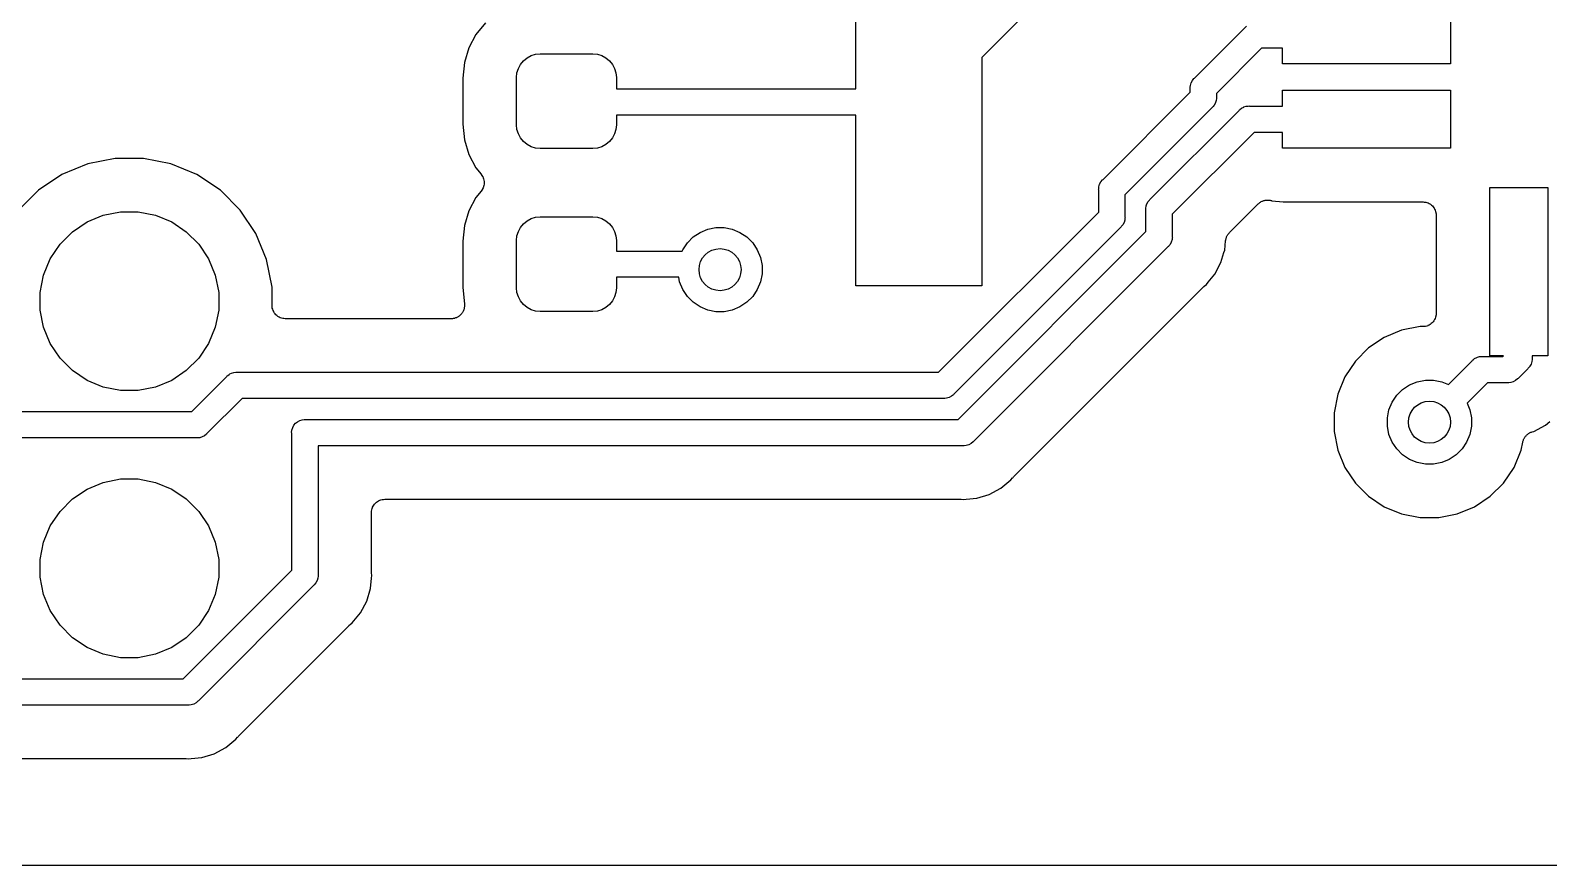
# Model space of a CAD drawing. Extents: x 83.1 to 154, y -94.5 to -68.3.
# Drawn here: x 102.94 to 117.38, y -94.47 to -86.52 of the extents above; entities that cross this region are included whole.
import ezdxf

# ---------------------------------------------------------------- set-up
doc = ezdxf.new("R2010")
doc.units = 0
doc.layers.add('BLACK', color=7, linetype='CONTINUOUS')

msp = doc.modelspace()

# ---------------------------------------------------------------- linework, layer by layer
at = {"layer": 'BLACK', "linetype": 'CONTINUOUS'}
for p, q in [((110.792, -87.08), (110.792, -85.455)), ((112.784, -85.9896), (111.992, -86.7818)), ((116.451, -86.2943), (116.451, -86.8443)), ((107.269, -86.4529), (107.177, -86.5643)), ((114.014, -86.9793), (114.508, -86.4852)), ((107.177, -86.5643), (107.109, -86.6915)), ((107.109, -86.6915), (107.068, -86.8294)), ((107.602, -86.8479), (107.63, -86.8138)), ((107.63, -86.8138), (107.664, -86.7858)), ((107.664, -86.7858), (107.703, -86.765)), ((107.703, -86.765), (107.745, -86.7522)), ((107.745, -86.7522), (107.789, -86.7479)), ((107.789, -86.7479), (108.289, -86.7479)), ((108.289, -86.7479), (108.333, -86.7522)), ((108.333, -86.7522), (108.375, -86.765)), ((108.375, -86.765), (108.414, -86.7858)), ((108.414, -86.7858), (108.448, -86.8138)), ((108.448, -86.8138), (108.476, -86.8479)), ((111.992, -86.7818), (111.992, -88.955)), ((114.652, -86.6943), (114.223, -87.1238)), ((114.851, -86.6943), (114.652, -86.6943)), ((114.851, -86.8443), (114.851, -86.6943)), ((107.068, -86.8294), (107.053, -86.9791)), ((107.564, -86.9729), (107.568, -86.929)), ((107.568, -86.929), (107.581, -86.8868)), ((107.581, -86.8868), (107.602, -86.8479)), ((108.476, -86.8479), (108.497, -86.8868)), ((108.497, -86.8868), (108.51, -86.929)), ((108.51, -86.929), (108.514, -86.9729)), ((116.451, -86.8443), (114.851, -86.8443)), ((107.053, -86.9791), (107.053, -87.4167)), ((107.564, -87.4229), (107.564, -86.9729)), ((108.514, -86.9729), (108.514, -87.08)), ((108.514, -87.08), (110.792, -87.08)), ((113.972, -87.072), (113.973, -87.0659)), ((113.973, -87.0781), (113.972, -87.072)), ((113.973, -87.0659), (113.975, -87.0475)), ((113.973, -87.0659), (113.973, -87.0659)), ((113.973, -87.1138), (113.973, -87.0781)), ((113.975, -87.0475), (113.982, -87.0239)), ((113.982, -87.0239), (113.994, -87.0022)), ((113.994, -87.0022), (114.009, -86.9832)), ((114.009, -86.9832), (114.014, -86.9793)), ((114.851, -87.2443), (114.851, -87.0943)), ((114.851, -87.0943), (116.451, -87.0943)), ((116.451, -87.0943), (116.451, -87.6443)), ((113.144, -87.9429), (113.973, -87.1138)), ((114.191, -87.2488), (114.187, -87.2544)), ((114.202, -87.2354), (114.191, -87.2488)), ((114.214, -87.2136), (114.202, -87.2354)), ((114.215, -87.2112), (114.214, -87.2136)), ((114.221, -87.1901), (114.215, -87.2112)), ((114.223, -87.1717), (114.221, -87.1901)), ((114.223, -87.1238), (114.223, -87.1595)), ((114.223, -87.1595), (114.224, -87.1656)), ((114.224, -87.1656), (114.223, -87.1717)), ((114.223, -87.1717), (114.223, -87.1717)), ((114.461, -87.2649), (114.483, -87.2533)), ((114.483, -87.2531), (114.506, -87.2461)), ((114.483, -87.2533), (114.483, -87.2531)), ((114.506, -87.2461), (114.525, -87.2443)), ((114.525, -87.2443), (114.531, -87.2437)), ((114.525, -87.2443), (114.525, -87.2443)), ((114.531, -87.2437), (114.537, -87.2443)), ((114.537, -87.2443), (114.851, -87.2443)), ((110.792, -87.33), (108.514, -87.33)), ((108.514, -87.33), (108.514, -87.4229)), ((110.792, -88.955), (110.792, -87.33)), ((114.182, -87.2583), (113.353, -88.0874)), ((113.594, -88.1293), (114.438, -87.2852)), ((114.187, -87.2544), (114.182, -87.2583)), ((114.438, -87.2852), (114.442, -87.2805)), ((114.442, -87.2805), (114.447, -87.2766)), ((114.447, -87.2766), (114.461, -87.2649)), ((114.447, -87.2766), (114.447, -87.2766)), ((107.053, -87.4167), (107.068, -87.5664)), ((107.568, -87.4668), (107.564, -87.4229)), ((107.581, -87.509), (107.568, -87.4668)), ((107.602, -87.5479), (107.581, -87.509)), ((108.497, -87.509), (108.476, -87.5479)), ((108.51, -87.4668), (108.497, -87.509)), ((108.514, -87.4229), (108.51, -87.4668)), ((114.582, -87.4943), (113.803, -88.2738)), ((114.851, -87.4943), (114.582, -87.4943)), ((114.851, -87.6443), (114.851, -87.4943)), ((107.068, -87.5664), (107.109, -87.7043)), ((107.63, -87.582), (107.602, -87.5479)), ((107.664, -87.61), (107.63, -87.582)), ((107.703, -87.6308), (107.664, -87.61)), ((107.745, -87.6436), (107.703, -87.6308)), ((107.789, -87.6479), (107.745, -87.6436)), ((108.289, -87.6479), (107.789, -87.6479)), ((108.333, -87.6436), (108.289, -87.6479)), ((108.375, -87.6308), (108.333, -87.6436)), ((108.414, -87.61), (108.375, -87.6308)), ((108.448, -87.582), (108.414, -87.61)), ((108.476, -87.5479), (108.448, -87.582)), ((116.451, -87.6443), (114.851, -87.6443)), ((103.484, -87.7942), (103.237, -87.8966)), ((103.746, -87.742), (103.484, -87.7942)), ((104.014, -87.742), (103.746, -87.742)), ((104.276, -87.7942), (104.014, -87.742)), ((104.523, -87.8966), (104.276, -87.7942)), ((107.109, -87.7043), (107.177, -87.8315)), ((107.177, -87.8315), (107.227, -87.8923)), ((103.237, -87.8966), (103.014, -88.0452)), ((104.746, -88.0452), (104.523, -87.8966)), ((107.227, -87.8923), (107.228, -87.8929)), ((107.228, -87.8929), (107.228, -87.8929)), ((107.228, -87.8929), (107.228, -87.893)), ((107.228, -87.893), (107.228, -87.8937)), ((107.228, -87.8937), (107.235, -87.9037)), ((107.235, -87.9037), (107.241, -87.9136)), ((107.241, -87.9136), (107.242, -87.9141)), ((107.242, -87.9141), (107.242, -87.9145)), ((107.242, -87.9145), (107.246, -87.9256)), ((107.246, -87.9256), (107.251, -87.9366)), ((107.251, -87.9366), (107.251, -87.9371)), ((107.251, -87.9371), (107.251, -87.9375)), ((107.251, -87.9375), (107.253, -87.9492)), ((107.253, -87.9492), (107.256, -87.9609)), ((107.256, -87.9738), (107.255, -87.9857)), ((107.256, -87.9609), (107.256, -87.9614)), ((107.256, -87.9614), (107.256, -87.9619)), ((107.256, -87.9619), (107.256, -87.9738)), ((113.112, -87.9875), (113.124, -87.9658)), ((113.124, -87.9658), (113.139, -87.9468)), ((113.139, -87.9468), (113.144, -87.9429)), ((103.014, -88.0452), (102.825, -88.2343)), ((104.935, -88.2343), (104.746, -88.0452)), ((107.177, -88.1143), (107.109, -88.2415)), ((107.227, -88.0535), (107.177, -88.1143)), ((107.234, -88.0436), (107.227, -88.0535)), ((107.241, -88.0337), (107.234, -88.0436)), ((107.246, -88.0218), (107.241, -88.0329)), ((107.241, -88.0329), (107.241, -88.0333)), ((107.241, -88.0333), (107.241, -88.0337)), ((107.25, -88.0109), (107.246, -88.0218)), ((107.251, -88.01), (107.25, -88.0104)), ((107.25, -88.0104), (107.25, -88.0109)), ((107.253, -87.9983), (107.251, -88.01)), ((107.255, -87.9867), (107.253, -87.9983)), ((107.255, -87.9857), (107.255, -87.9862)), ((107.255, -87.9862), (107.255, -87.9867)), ((113.102, -88.0356), (113.103, -88.0295)), ((113.103, -88.0417), (113.102, -88.0356)), ((113.103, -88.0294), (113.105, -88.0111)), ((113.103, -88.0295), (113.103, -88.0294)), ((113.103, -88.2519), (113.103, -88.0417)), ((113.105, -88.0111), (113.112, -87.9875)), ((113.353, -88.0874), (113.353, -88.2976)), ((116.826, -89.6193), (116.826, -88.0193)), ((116.826, -88.0193), (117.376, -88.0193)), ((117.376, -88.0193), (117.376, -89.6193)), ((103.632, -88.2827), (103.796, -88.25)), ((103.796, -88.25), (103.964, -88.25)), ((103.964, -88.25), (104.128, -88.2827)), ((105.083, -88.4567), (104.935, -88.2343)), ((107.109, -88.2415), (107.068, -88.3794)), ((111.58, -89.775), (113.103, -88.2519)), ((113.552, -88.222), (113.553, -88.2155)), ((113.553, -88.2281), (113.552, -88.222)), ((113.553, -88.2155), (113.555, -88.1975)), ((113.553, -88.4383), (113.553, -88.2281)), ((113.555, -88.1975), (113.556, -88.194)), ((113.556, -88.194), (113.562, -88.1739)), ((113.562, -88.1739), (113.574, -88.1522)), ((113.574, -88.1522), (113.585, -88.1379)), ((113.585, -88.1379), (113.589, -88.1332)), ((113.585, -88.1379), (113.585, -88.1379)), ((113.589, -88.1332), (113.594, -88.1293)), ((114.347, -88.448), (114.62, -88.1753)), ((114.62, -88.1753), (114.621, -88.1741)), ((114.621, -88.1741), (114.626, -88.1705)), ((114.626, -88.1705), (114.63, -88.1666)), ((114.63, -88.1666), (114.635, -88.1628)), ((114.635, -88.1628), (114.641, -88.1586)), ((114.641, -88.1586), (114.646, -88.156)), ((114.646, -88.156), (114.65, -88.1529)), ((114.65, -88.1529), (114.657, -88.1503)), ((114.657, -88.1503), (114.663, -88.1472)), ((114.663, -88.1472), (114.668, -88.1456)), ((114.668, -88.1456), (114.673, -88.1435)), ((114.673, -88.1435), (114.68, -88.1422)), ((114.68, -88.1422), (114.686, -88.1403)), ((114.686, -88.1403), (114.692, -88.1398)), ((114.692, -88.1398), (114.697, -88.1387)), ((114.697, -88.1387), (114.704, -88.1387)), ((114.704, -88.1387), (114.711, -88.1381)), ((114.711, -88.1381), (114.717, -88.1387)), ((114.717, -88.1387), (114.722, -88.1387)), ((114.722, -88.1387), (114.729, -88.1401)), ((114.729, -88.1401), (114.736, -88.1408)), ((114.736, -88.1408), (114.741, -88.1425)), ((114.741, -88.1425), (114.747, -88.1436)), ((114.747, -88.1436), (114.751, -88.1449)), ((114.751, -88.1449), (114.857, -88.1554)), ((114.857, -88.1554), (116.188, -88.1554)), ((116.188, -88.1554), (116.188, -88.1554)), ((116.188, -88.1554), (116.189, -88.1554)), ((116.189, -88.1554), (116.189, -88.1554)), ((116.189, -88.1554), (116.189, -88.1554)), ((116.189, -88.1554), (116.201, -88.1567)), ((116.201, -88.1567), (116.213, -88.158)), ((116.213, -88.158), (116.214, -88.1581)), ((116.214, -88.1581), (116.214, -88.1581)), ((116.214, -88.1581), (116.225, -88.1618)), ((116.225, -88.1618), (116.237, -88.1653)), ((116.237, -88.1653), (116.237, -88.1655)), ((116.237, -88.1655), (116.238, -88.1656)), ((116.238, -88.1656), (116.248, -88.1714)), ((116.248, -88.1714), (116.259, -88.1771)), ((116.259, -88.1771), (116.259, -88.1774)), ((116.259, -88.1774), (116.259, -88.1776)), ((116.259, -88.1776), (116.269, -88.1853)), ((116.269, -88.1853), (116.278, -88.1929)), ((116.278, -88.1929), (116.278, -88.1932)), ((116.278, -88.1932), (116.278, -88.1935)), ((116.278, -88.1935), (116.286, -88.2028)), ((116.286, -88.2028), (116.293, -88.2121)), ((116.293, -88.2121), (116.294, -88.2125)), ((116.294, -88.2125), (116.294, -88.2128)), ((116.294, -88.2128), (116.299, -88.2233)), ((116.299, -88.2233), (116.305, -88.234)), ((116.305, -88.234), (116.305, -88.2344)), ((116.305, -88.2344), (116.305, -88.2348)), ((116.305, -88.2348), (116.309, -88.2462)), ((116.309, -88.2462), (116.312, -88.2577)), ((116.312, -88.2577), (116.312, -88.2581)), ((116.312, -88.2581), (116.312, -88.2586)), ((116.312, -88.2586), (116.313, -88.2705)), ((103.338, -88.4398), (103.477, -88.3467)), ((103.477, -88.3467), (103.632, -88.2827)), ((104.128, -88.2827), (104.283, -88.3467)), ((104.283, -88.3467), (104.422, -88.4398)), ((107.068, -88.3794), (107.053, -88.5291)), ((107.581, -88.4368), (107.602, -88.3979)), ((107.602, -88.3979), (107.63, -88.3638)), ((107.63, -88.3638), (107.664, -88.3358)), ((107.664, -88.3358), (107.703, -88.315)), ((107.703, -88.315), (107.745, -88.3022)), ((107.745, -88.3022), (107.789, -88.2979)), ((107.789, -88.2979), (108.289, -88.2979)), ((108.289, -88.2979), (108.333, -88.3022)), ((108.333, -88.3022), (108.375, -88.315)), ((108.375, -88.315), (108.414, -88.3358)), ((108.414, -88.3358), (108.448, -88.3638)), ((108.448, -88.3638), (108.476, -88.3979)), ((108.476, -88.3979), (108.497, -88.4368)), ((109.383, -88.4154), (109.461, -88.4)), ((109.461, -88.4), (109.539, -88.4)), ((109.539, -88.4), (109.617, -88.4154)), ((113.312, -88.3964), (111.724, -89.984)), ((113.317, -88.3925), (113.312, -88.3964)), ((113.321, -88.3877), (113.317, -88.3925)), ((113.33, -88.3758), (113.321, -88.3877)), ((113.321, -88.3877), (113.321, -88.3877)), ((113.332, -88.3735), (113.33, -88.3758)), ((113.344, -88.3518), (113.332, -88.3735)), ((113.351, -88.3282), (113.344, -88.3518)), ((113.353, -88.3098), (113.351, -88.3282)), ((113.353, -88.2976), (113.354, -88.3037)), ((113.354, -88.3037), (113.353, -88.3098)), ((113.353, -88.3098), (113.353, -88.3098)), ((113.803, -88.2738), (113.803, -88.484)), ((116.313, -88.2705), (116.315, -88.2824)), ((116.315, -88.2824), (116.315, -89.215)), ((103.22, -88.5582), (103.338, -88.4398)), ((104.422, -88.4398), (104.54, -88.5582)), ((105.186, -88.7039), (105.083, -88.4567)), ((107.053, -88.5291), (107.053, -88.9667)), ((107.564, -88.5229), (107.568, -88.479)), ((107.564, -88.9729), (107.564, -88.5229)), ((107.568, -88.479), (107.581, -88.4368)), ((108.497, -88.4368), (108.51, -88.479)), ((108.51, -88.479), (108.514, -88.5229)), ((108.514, -88.5229), (108.514, -88.6229)), ((109.146, -88.6105), (109.189, -88.545)), ((109.189, -88.545), (109.245, -88.4893)), ((109.245, -88.4893), (109.311, -88.4455)), ((109.311, -88.4455), (109.383, -88.4154)), ((109.617, -88.4154), (109.689, -88.4455)), ((109.689, -88.4455), (109.755, -88.4893)), ((109.755, -88.4893), (109.811, -88.545)), ((109.811, -88.545), (109.854, -88.6105)), ((111.766, -90.225), (113.553, -88.4383)), ((113.794, -88.5382), (113.782, -88.5599)), ((113.801, -88.5146), (113.794, -88.5382)), ((113.803, -88.4999), (113.801, -88.5146)), ((113.803, -88.484), (113.804, -88.4901)), ((113.804, -88.4901), (113.803, -88.4962)), ((113.803, -88.4962), (113.803, -88.4962)), ((113.803, -88.4962), (113.803, -88.4999)), ((114.302, -88.6142), (114.311, -88.5254)), ((114.311, -88.5236), (114.312, -88.5182)), ((114.311, -88.5254), (114.311, -88.5236)), ((114.312, -88.5182), (114.313, -88.5127)), ((114.313, -88.5127), (114.315, -88.5061)), ((114.315, -88.5061), (114.316, -88.4994)), ((114.316, -88.4994), (114.318, -88.4943)), ((114.318, -88.4943), (114.32, -88.489)), ((114.32, -88.489), (114.323, -88.4829)), ((114.323, -88.4829), (114.326, -88.4766)), ((114.326, -88.4766), (114.329, -88.472)), ((114.329, -88.472), (114.331, -88.4672)), ((114.331, -88.4672), (114.336, -88.4618)), ((114.336, -88.4618), (114.34, -88.4561)), ((114.34, -88.4561), (114.344, -88.4523)), ((114.344, -88.4523), (114.347, -88.448)), ((103.063, -88.8521), (103.127, -88.6974)), ((103.127, -88.6974), (103.22, -88.5582)), ((104.54, -88.5582), (104.633, -88.6974)), ((104.633, -88.6974), (104.697, -88.8521)), ((108.514, -88.6229), (109.14, -88.6229)), ((109.14, -88.6229), (109.146, -88.6105)), ((109.854, -88.6105), (109.885, -88.6833)), ((109.885, -88.6833), (109.9, -88.7606)), ((113.762, -88.5828), (111.911, -90.4341)), ((113.767, -88.5789), (113.762, -88.5828)), ((113.771, -88.5742), (113.767, -88.5789)), ((113.782, -88.5599), (113.771, -88.5741)), ((113.771, -88.5741), (113.771, -88.5742)), ((114.266, -88.7335), (114.295, -88.6374)), ((114.295, -88.6374), (114.302, -88.6142)), ((114.295, -88.6374), (114.295, -88.6374)), ((105.238, -88.9663), (105.186, -88.7039)), ((109.9, -88.8394), (109.885, -88.9167)), ((109.9, -88.7606), (109.9, -88.8394)), ((114.207, -88.8435), (114.266, -88.7335)), ((103.03, -89.0163), (103.063, -88.8521)), ((104.697, -88.8521), (104.73, -89.0163)), ((105.238, -89.14), (105.238, -88.9663)), ((107.053, -88.9667), (107.069, -89.1276)), ((107.568, -89.0168), (107.564, -88.9729)), ((108.514, -88.9729), (108.51, -89.0168)), ((109.107, -88.8729), (108.514, -88.8729)), ((108.514, -88.8729), (108.514, -88.9729)), ((109.115, -88.9167), (109.107, -88.8729)), ((109.146, -88.9895), (109.115, -88.9167)), ((109.885, -88.9167), (109.854, -88.9895)), ((111.992, -88.955), (110.792, -88.955)), ((112.292, -90.7712), (114.099, -88.9641)), ((114.099, -88.9641), (114.1, -88.9628)), ((114.1, -88.9628), (114.105, -88.9595)), ((114.105, -88.9595), (114.108, -88.9557)), ((114.108, -88.9557), (114.128, -88.9399)), ((114.128, -88.9399), (114.144, -88.9205)), ((114.144, -88.9204), (114.207, -88.8435)), ((114.144, -88.9205), (114.144, -88.9204)), ((103.03, -89.1837), (103.03, -89.0163)), ((104.73, -89.0163), (104.73, -89.1837)), ((107.069, -89.1276), (107.069, -89.1293)), ((107.069, -89.1293), (107.069, -89.1351)), ((107.581, -89.059), (107.568, -89.0168)), ((107.602, -89.0979), (107.581, -89.059)), ((107.63, -89.132), (107.602, -89.0979)), ((108.476, -89.0979), (108.448, -89.132)), ((108.497, -89.059), (108.476, -89.0979)), ((108.51, -89.0168), (108.497, -89.059)), ((109.189, -89.055), (109.146, -88.9895)), ((109.245, -89.1107), (109.189, -89.055)), ((109.311, -89.1545), (109.245, -89.1107)), ((109.755, -89.1107), (109.689, -89.1545)), ((109.811, -89.055), (109.755, -89.1107)), ((109.854, -88.9895), (109.811, -89.055)), ((103.063, -89.3479), (103.03, -89.1837)), ((104.73, -89.1837), (104.697, -89.3479)), ((105.239, -89.1519), (105.238, -89.14)), ((105.24, -89.1638), (105.239, -89.1519)), ((105.24, -89.1642), (105.24, -89.1638)), ((105.24, -89.1647), (105.24, -89.1642)), ((105.244, -89.1761), (105.24, -89.1647)), ((105.247, -89.1876), (105.244, -89.1761)), ((105.247, -89.188), (105.247, -89.1876)), ((105.248, -89.1884), (105.247, -89.188)), ((105.253, -89.1989), (105.248, -89.1884)), ((105.259, -89.2095), (105.253, -89.1989)), ((105.259, -89.2099), (105.259, -89.2095)), ((105.259, -89.2103), (105.259, -89.2099)), ((105.267, -89.2195), (105.259, -89.2103)), ((105.274, -89.2289), (105.267, -89.2195)), ((105.275, -89.2291), (105.274, -89.2289)), ((105.275, -89.2295), (105.275, -89.2291)), ((105.284, -89.2371), (105.275, -89.2295)), ((105.293, -89.2448), (105.284, -89.2371)), ((105.294, -89.245), (105.293, -89.2448)), ((105.294, -89.2453), (105.294, -89.245)), ((105.304, -89.251), (105.294, -89.2453)), ((105.315, -89.2567), (105.304, -89.251)), ((105.315, -89.2569), (105.315, -89.2567)), ((105.316, -89.2571), (105.315, -89.2569)), ((105.327, -89.2606), (105.316, -89.2571)), ((105.339, -89.2642), (105.327, -89.2606)), ((105.339, -89.2643), (105.339, -89.2642)), ((105.339, -89.2644), (105.339, -89.2643)), ((105.351, -89.2657), (105.339, -89.2644)), ((105.363, -89.267), (105.351, -89.2657)), ((105.364, -89.267), (105.363, -89.267)), ((105.365, -89.267), (105.364, -89.267)), ((105.364, -89.267), (105.364, -89.267)), ((105.364, -89.267), (105.364, -89.267)), ((106.942, -89.267), (105.365, -89.267)), ((106.948, -89.2664), (106.942, -89.267)), ((106.954, -89.2665), (106.948, -89.2664)), ((106.96, -89.2652), (106.954, -89.2665)), ((106.967, -89.2646), (106.96, -89.2652)), ((106.973, -89.2629), (106.967, -89.2646)), ((106.978, -89.2618), (106.973, -89.2629)), ((106.984, -89.2593), (106.978, -89.2618)), ((106.991, -89.2574), (106.984, -89.2593)), ((106.996, -89.2547), (106.991, -89.2574)), ((107.001, -89.2525), (106.996, -89.2547)), ((107.007, -89.2489), (107.001, -89.2525)), ((107.013, -89.2458), (107.007, -89.2489)), ((107.017, -89.2421), (107.013, -89.2458)), ((107.022, -89.2389), (107.017, -89.2421)), ((107.027, -89.2343), (107.022, -89.2389)), ((107.032, -89.2301), (107.027, -89.2343)), ((107.035, -89.2257), (107.032, -89.2301)), ((107.04, -89.2216), (107.035, -89.2257)), ((107.043, -89.2161), (107.04, -89.2216)), ((107.048, -89.211), (107.043, -89.2161)), ((107.05, -89.2059), (107.048, -89.211)), ((107.054, -89.2011), (107.05, -89.2059)), ((107.056, -89.195), (107.054, -89.2011)), ((107.059, -89.1892), (107.056, -89.195)), ((107.061, -89.1837), (107.059, -89.1892)), ((107.063, -89.1783), (107.061, -89.1837)), ((107.065, -89.1719), (107.063, -89.1783)), ((107.067, -89.1655), (107.065, -89.1719)), ((107.069, -89.1541), (107.067, -89.1598)), ((107.067, -89.1598), (107.067, -89.1655)), ((107.069, -89.1351), (107.069, -89.1409)), ((107.069, -89.1409), (107.069, -89.1475)), ((107.069, -89.1475), (107.069, -89.1541)), ((107.664, -89.16), (107.63, -89.132)), ((107.703, -89.1808), (107.664, -89.16)), ((107.745, -89.1936), (107.703, -89.1808)), ((107.789, -89.1979), (107.745, -89.1936)), ((108.289, -89.1979), (107.789, -89.1979)), ((108.333, -89.1936), (108.289, -89.1979)), ((108.375, -89.1808), (108.333, -89.1936)), ((108.414, -89.16), (108.375, -89.1808)), ((108.448, -89.132), (108.414, -89.16)), ((109.383, -89.1846), (109.311, -89.1545)), ((109.461, -89.2), (109.383, -89.1846)), ((109.539, -89.2), (109.461, -89.2)), ((109.617, -89.1846), (109.539, -89.2)), ((109.689, -89.1545), (109.617, -89.1846)), ((116.299, -89.2755), (116.293, -89.286)), ((116.304, -89.265), (116.299, -89.2755)), ((116.305, -89.2642), (116.304, -89.2646)), ((116.304, -89.2646), (116.304, -89.265)), ((116.308, -89.2528), (116.305, -89.2642)), ((116.312, -89.2414), (116.308, -89.2528)), ((116.313, -89.2287), (116.312, -89.2405)), ((116.312, -89.2405), (116.312, -89.241)), ((116.312, -89.241), (116.312, -89.2414)), ((116.315, -89.2168), (116.313, -89.2287)), ((116.315, -89.215), (116.315, -89.2159)), ((116.315, -89.2159), (116.315, -89.2159)), ((116.315, -89.2159), (116.315, -89.2159)), ((116.315, -89.2159), (116.315, -89.2168)), ((103.127, -89.5026), (103.063, -89.3479)), ((104.697, -89.3479), (104.633, -89.5026)), ((115.985, -89.3769), (115.82, -89.4453)), ((116.161, -89.342), (115.985, -89.3769)), ((116.188, -89.342), (116.161, -89.342)), ((116.2, -89.3408), (116.188, -89.342)), ((116.211, -89.3397), (116.2, -89.3408)), ((116.212, -89.3396), (116.211, -89.3397)), ((116.224, -89.3361), (116.212, -89.3396)), ((116.212, -89.3396), (116.212, -89.3396)), ((116.235, -89.3328), (116.224, -89.3361)), ((116.236, -89.3325), (116.235, -89.3328)), ((116.247, -89.3268), (116.236, -89.3324)), ((116.236, -89.3324), (116.236, -89.3325)), ((116.257, -89.3213), (116.247, -89.3268)), ((116.258, -89.321), (116.257, -89.3213)), ((116.267, -89.3132), (116.258, -89.3208)), ((116.258, -89.3208), (116.258, -89.321)), ((116.276, -89.3057), (116.267, -89.3132)), ((116.277, -89.3054), (116.276, -89.3057)), ((116.285, -89.2959), (116.277, -89.3051)), ((116.277, -89.3051), (116.277, -89.3054)), ((116.292, -89.2868), (116.285, -89.2959)), ((116.293, -89.2864), (116.292, -89.2868)), ((116.293, -89.286), (116.293, -89.2864)), ((103.22, -89.6418), (103.127, -89.5026)), ((104.633, -89.5026), (104.54, -89.6418)), ((115.671, -89.5447), (115.545, -89.6712)), ((115.82, -89.4453), (115.671, -89.5447)), ((103.338, -89.7602), (103.22, -89.6418)), ((104.54, -89.6418), (104.422, -89.7602)), ((115.545, -89.6712), (115.445, -89.8199)), ((116.431, -89.8921), (116.657, -89.6659)), ((116.657, -89.6659), (116.661, -89.6612)), ((116.661, -89.6612), (116.669, -89.6546)), ((116.669, -89.6546), (116.68, -89.6456)), ((116.68, -89.6456), (116.702, -89.634)), ((116.702, -89.634), (116.706, -89.6328)), ((116.706, -89.6328), (116.725, -89.6268)), ((116.725, -89.6268), (116.744, -89.625)), ((116.744, -89.625), (116.75, -89.6244)), ((116.744, -89.625), (116.744, -89.625)), ((116.75, -89.6244), (116.756, -89.625)), ((116.756, -89.625), (116.948, -89.625)), ((116.954, -89.6193), (116.826, -89.6193)), ((116.948, -89.625), (116.954, -89.6193)), ((117.217, -89.6974), (117.205, -89.7191)), ((117.224, -89.6738), (117.217, -89.6974)), ((117.226, -89.6554), (117.224, -89.6738)), ((117.376, -89.6193), (117.226, -89.6193)), ((117.226, -89.6193), (117.226, -89.6432)), ((117.226, -89.6432), (117.226, -89.6493)), ((117.226, -89.6493), (117.226, -89.6554)), ((117.226, -89.6554), (117.226, -89.6554)), ((103.477, -89.8533), (103.338, -89.7602)), ((103.632, -89.9173), (103.477, -89.8533)), ((104.283, -89.8533), (104.128, -89.9173)), ((104.422, -89.7602), (104.283, -89.8533)), ((104.473, -90.15), (104.807, -89.8159)), ((104.807, -89.8159), (104.811, -89.8112)), ((104.811, -89.8112), (104.816, -89.8073)), ((104.816, -89.8073), (104.83, -89.7956)), ((104.816, -89.8073), (104.816, -89.8073)), ((104.83, -89.7956), (104.837, -89.7918)), ((104.837, -89.7918), (104.852, -89.784)), ((104.852, -89.784), (104.875, -89.7768)), ((104.875, -89.7768), (104.894, -89.775)), ((104.894, -89.775), (104.9, -89.7744)), ((104.894, -89.775), (104.894, -89.775)), ((104.9, -89.7744), (104.906, -89.775)), ((104.906, -89.775), (111.58, -89.775)), ((115.445, -89.8199), (115.377, -89.9851)), ((116.133, -89.8654), (116.211, -89.85)), ((116.211, -89.85), (116.289, -89.85)), ((116.289, -89.85), (116.367, -89.8654)), ((117.089, -89.8388), (117.07, -89.8544)), ((117.093, -89.834), (117.089, -89.8388)), ((117.185, -89.742), (117.093, -89.834)), ((117.19, -89.7381), (117.185, -89.742)), ((117.193, -89.7334), (117.19, -89.7381)), ((117.205, -89.7197), (117.193, -89.7334)), ((117.193, -89.7334), (117.193, -89.7334)), ((117.205, -89.7191), (117.205, -89.7197)), ((103.796, -89.95), (103.632, -89.9173)), ((103.964, -89.95), (103.796, -89.95)), ((104.128, -89.9173), (103.964, -89.95)), ((111.721, -89.9888), (111.701, -90.0044)), ((111.724, -89.984), (111.721, -89.9888)), ((115.377, -89.9851), (115.342, -90.1606)), ((115.896, -90.0605), (115.939, -89.995)), ((115.939, -89.995), (115.995, -89.9393)), ((115.995, -89.9393), (116.061, -89.8955)), ((116.061, -89.8955), (116.133, -89.8654)), ((116.367, -89.8654), (116.431, -89.8921)), ((116.802, -89.875), (116.608, -90.0689)), ((116.994, -89.875), (116.802, -89.875)), ((117, -89.8756), (116.994, -89.875)), ((117.006, -89.875), (117, -89.8756)), ((117.025, -89.8732), (117.006, -89.875)), ((117.006, -89.875), (117.006, -89.875)), ((117.048, -89.866), (117.025, -89.8732)), ((117.07, -89.8544), (117.048, -89.866)), ((104.952, -90.025), (104.618, -90.359)), ((111.626, -90.025), (104.952, -90.025)), ((111.632, -90.0256), (111.626, -90.025)), ((111.638, -90.025), (111.632, -90.0256)), ((111.656, -90.0232), (111.638, -90.025)), ((111.638, -90.025), (111.638, -90.025)), ((111.68, -90.016), (111.656, -90.0232)), ((111.701, -90.0044), (111.68, -90.016)), ((115.85, -90.2106), (115.865, -90.1333)), ((115.865, -90.1333), (115.896, -90.0605)), ((116.608, -90.0689), (116.635, -90.1333)), ((116.635, -90.1333), (116.65, -90.2106)), ((102.567, -90.15), (104.473, -90.15)), ((105.434, -90.3019), (105.446, -90.2802)), ((105.446, -90.2802), (105.461, -90.2612)), ((105.461, -90.2612), (105.48, -90.2456)), ((105.48, -90.2456), (105.502, -90.234)), ((105.502, -90.234), (105.525, -90.2268)), ((105.525, -90.2268), (105.544, -90.225)), ((105.544, -90.225), (105.55, -90.2244)), ((105.55, -90.2244), (105.556, -90.225)), ((105.556, -90.225), (111.766, -90.225)), ((115.342, -90.1606), (115.342, -90.3394)), ((115.85, -90.2894), (115.85, -90.2106)), ((116.65, -90.2106), (116.65, -90.2894)), ((117.243, -90.3376), (117.353, -90.2789)), ((117.353, -90.2789), (117.395, -90.2444)), ((104.519, -90.4), (102.521, -90.4)), ((104.525, -90.4006), (104.519, -90.4)), ((104.531, -90.4), (104.525, -90.4006)), ((104.55, -90.3982), (104.531, -90.4)), ((104.531, -90.4), (104.531, -90.4)), ((104.573, -90.391), (104.55, -90.3982)), ((104.595, -90.3794), (104.573, -90.391)), ((104.614, -90.3638), (104.595, -90.3794)), ((104.618, -90.359), (104.614, -90.3638)), ((105.424, -90.35), (105.427, -90.3255)), ((105.425, -90.3561), (105.424, -90.35)), ((105.425, -91.6572), (105.425, -90.3561)), ((105.427, -90.3255), (105.434, -90.3019)), ((115.342, -90.3394), (115.377, -90.5149)), ((115.865, -90.3667), (115.85, -90.2894)), ((115.896, -90.4395), (115.865, -90.3667)), ((116.635, -90.3667), (116.604, -90.4395)), ((116.65, -90.2894), (116.635, -90.3667)), ((117.14, -90.4327), (117.141, -90.4271)), ((117.141, -90.4271), (117.144, -90.4209)), ((117.144, -90.4209), (117.146, -90.4144)), ((117.146, -90.4144), (117.149, -90.4095)), ((117.149, -90.4095), (117.151, -90.4043)), ((117.151, -90.4043), (117.155, -90.3986)), ((117.155, -90.3986), (117.158, -90.3927)), ((117.158, -90.3927), (117.161, -90.3884)), ((117.161, -90.3884), (117.165, -90.3837)), ((117.165, -90.3837), (117.169, -90.3789)), ((117.169, -90.3789), (117.174, -90.3737)), ((117.174, -90.3737), (117.178, -90.3702)), ((117.178, -90.3702), (117.182, -90.3662)), ((117.182, -90.3662), (117.188, -90.3625)), ((117.188, -90.3625), (117.193, -90.3582)), ((117.193, -90.3582), (117.198, -90.3556)), ((117.198, -90.3556), (117.203, -90.3525)), ((117.203, -90.3525), (117.209, -90.3499)), ((117.209, -90.3499), (117.215, -90.3467)), ((117.215, -90.3467), (117.221, -90.3452)), ((117.221, -90.3452), (117.226, -90.343)), ((117.226, -90.343), (117.243, -90.3376)), ((111.812, -90.475), (105.675, -90.475)), ((105.675, -90.475), (105.675, -91.7029)), ((111.818, -90.4756), (111.812, -90.475)), ((111.824, -90.475), (111.818, -90.4756)), ((111.843, -90.4732), (111.824, -90.475)), ((111.824, -90.475), (111.824, -90.475)), ((111.866, -90.4661), (111.843, -90.4732)), ((111.888, -90.4544), (111.866, -90.4661)), ((111.907, -90.4388), (111.888, -90.4544)), ((111.911, -90.4341), (111.907, -90.4388)), ((115.377, -90.5149), (115.445, -90.6801)), ((115.939, -90.505), (115.896, -90.4395)), ((115.995, -90.5607), (115.939, -90.505)), ((116.061, -90.6045), (115.995, -90.5607)), ((116.505, -90.5607), (116.439, -90.6045)), ((116.561, -90.505), (116.505, -90.5607)), ((116.604, -90.4395), (116.561, -90.505)), ((117.055, -90.6801), (117.123, -90.5149)), ((117.123, -90.5149), (117.138, -90.4398)), ((117.138, -90.438), (117.14, -90.4327)), ((117.138, -90.4398), (117.138, -90.438)), ((115.445, -90.6801), (115.545, -90.8288)), ((116.133, -90.6346), (116.061, -90.6045)), ((116.211, -90.65), (116.133, -90.6346)), ((116.289, -90.65), (116.211, -90.65)), ((116.367, -90.6346), (116.289, -90.65)), ((116.439, -90.6045), (116.367, -90.6346)), ((116.955, -90.8288), (117.055, -90.6801)), ((103.477, -90.8867), (103.632, -90.8227)), ((103.632, -90.8227), (103.796, -90.79)), ((103.796, -90.79), (103.964, -90.79)), ((103.964, -90.79), (104.128, -90.8227)), ((104.128, -90.8227), (104.283, -90.8867)), ((112.171, -90.8789), (112.268, -90.7998)), ((112.268, -90.7998), (112.284, -90.7804)), ((112.284, -90.7804), (112.285, -90.7791)), ((112.285, -90.7791), (112.289, -90.7753)), ((112.289, -90.7753), (112.292, -90.7712)), ((115.545, -90.8288), (115.671, -90.9553)), ((116.829, -90.9553), (116.955, -90.8288)), ((103.22, -91.0982), (103.338, -90.9798)), ((103.338, -90.9798), (103.477, -90.8867)), ((104.283, -90.8867), (104.422, -90.9798)), ((104.422, -90.9798), (104.54, -91.0982)), ((106.23, -91.0118), (106.24, -91.0042)), ((106.24, -91.0037), (106.251, -90.9982)), ((106.24, -91.004), (106.24, -91.0037)), ((106.24, -91.0042), (106.24, -91.004)), ((106.251, -90.9982), (106.262, -90.9926)), ((106.262, -90.9923), (106.274, -90.9889)), ((106.262, -90.9925), (106.262, -90.9923)), ((106.262, -90.9926), (106.262, -90.9925)), ((106.274, -90.9889), (106.285, -90.9854)), ((106.285, -90.9854), (106.286, -90.9854)), ((106.286, -90.9853), (106.298, -90.9842)), ((106.286, -90.9854), (106.286, -90.9853)), ((106.298, -90.9842), (106.31, -90.983)), ((106.31, -90.983), (111.781, -90.983)), ((111.781, -90.983), (111.783, -90.983)), ((111.783, -90.983), (111.788, -90.9836)), ((111.788, -90.9836), (111.793, -90.9836)), ((111.793, -90.9836), (111.818, -90.9861)), ((111.818, -90.9861), (111.843, -90.9836)), ((111.843, -90.9836), (111.942, -90.9739)), ((111.843, -90.9836), (111.843, -90.9836)), ((111.942, -90.9739), (112.062, -90.9377)), ((112.062, -90.9377), (112.171, -90.8789)), ((115.671, -90.9553), (115.82, -91.0547)), ((116.68, -91.0547), (116.829, -90.9553)), ((103.127, -91.2374), (103.22, -91.0982)), ((104.54, -91.0982), (104.633, -91.2374)), ((106.183, -91.1082), (106.184, -91.0963)), ((106.183, -91.1091), (106.183, -91.1082)), ((106.183, -91.1092), (106.183, -91.1091)), ((106.183, -91.1091), (106.183, -91.1091)), ((106.183, -91.11), (106.183, -91.1092)), ((106.183, -91.6717), (106.183, -91.11)), ((106.184, -91.0963), (106.186, -91.0845)), ((106.186, -91.0836), (106.189, -91.0722)), ((106.186, -91.084), (106.186, -91.0836)), ((106.186, -91.0845), (106.186, -91.084)), ((106.189, -91.0722), (106.193, -91.0608)), ((106.193, -91.06), (106.199, -91.0495)), ((106.193, -91.0604), (106.193, -91.06)), ((106.193, -91.0608), (106.193, -91.0604)), ((106.199, -91.0495), (106.205, -91.039)), ((106.205, -91.0383), (106.213, -91.0291)), ((106.205, -91.0386), (106.205, -91.0383)), ((106.205, -91.039), (106.205, -91.0386)), ((106.213, -91.0291), (106.221, -91.0199)), ((106.221, -91.0193), (106.23, -91.0118)), ((106.221, -91.0196), (106.221, -91.0193)), ((106.221, -91.0199), (106.221, -91.0196)), ((115.82, -91.0547), (115.985, -91.1231)), ((115.985, -91.1231), (116.161, -91.158)), ((116.339, -91.158), (116.515, -91.1231)), ((116.515, -91.1231), (116.68, -91.0547)), ((103.063, -91.3921), (103.127, -91.2374)), ((104.633, -91.2374), (104.697, -91.3921)), ((116.161, -91.158), (116.339, -91.158)), ((103.03, -91.5563), (103.063, -91.3921)), ((104.697, -91.3921), (104.73, -91.5563)), ((103.03, -91.7237), (103.03, -91.5563)), ((104.73, -91.5563), (104.73, -91.7237)), ((103.063, -91.8879), (103.03, -91.7237)), ((104.392, -92.69), (105.425, -91.6572)), ((104.73, -91.7237), (104.697, -91.8879)), ((105.675, -91.7151), (105.673, -91.7335)), ((105.675, -91.7029), (105.676, -91.709)), ((105.676, -91.709), (105.675, -91.7151)), ((105.675, -91.7151), (105.675, -91.7151)), ((106.184, -91.677), (106.183, -91.6717)), ((106.183, -91.6824), (106.184, -91.677)), ((106.184, -91.6841), (106.183, -91.6824)), ((106.186, -91.709), (106.184, -91.6841)), ((106.184, -91.7339), (106.186, -91.709)), ((105.634, -91.8017), (104.537, -92.899)), ((105.639, -91.7978), (105.634, -91.8017)), ((105.654, -91.7788), (105.639, -91.7978)), ((105.666, -91.7571), (105.654, -91.7788)), ((105.673, -91.7335), (105.666, -91.7571)), ((106.138, -91.9524), (106.174, -91.8331)), ((106.174, -91.8331), (106.184, -91.7339)), ((106.184, -91.7339), (106.184, -91.7339)), ((103.127, -92.0426), (103.063, -91.8879)), ((104.697, -91.8879), (104.633, -92.0426)), ((106.079, -92.0624), (106.138, -91.9524)), ((103.22, -92.1818), (103.127, -92.0426)), ((104.633, -92.0426), (104.54, -92.1818)), ((105.98, -92.1746), (106, -92.1588)), ((106, -92.1588), (106.079, -92.0624)), ((103.338, -92.3002), (103.22, -92.1818)), ((103.477, -92.3933), (103.338, -92.3002)), ((104.422, -92.3002), (104.283, -92.3933)), ((104.54, -92.1818), (104.422, -92.3002)), ((104.918, -93.2362), (105.971, -92.183)), ((105.971, -92.183), (105.972, -92.1818)), ((105.972, -92.1818), (105.977, -92.1784)), ((105.977, -92.1784), (105.98, -92.1746)), ((103.632, -92.4573), (103.477, -92.3933)), ((104.283, -92.3933), (104.128, -92.4573)), ((103.796, -92.49), (103.632, -92.4573)), ((103.964, -92.49), (103.796, -92.49)), ((104.128, -92.4573), (103.964, -92.49)), ((100.027, -92.69), (104.392, -92.69)), ((104.438, -92.94), (99.9811, -92.94)), ((104.444, -92.9406), (104.438, -92.94)), ((104.45, -92.94), (104.444, -92.9406)), ((104.469, -92.9382), (104.45, -92.94)), ((104.45, -92.94), (104.45, -92.94)), ((104.492, -92.931), (104.469, -92.9382)), ((104.514, -92.9194), (104.492, -92.931)), ((104.533, -92.9038), (104.514, -92.9194)), ((104.537, -92.899), (104.533, -92.9038)), ((104.797, -93.3439), (104.894, -93.2648)), ((104.894, -93.2648), (104.91, -93.2454)), ((104.91, -93.2454), (104.911, -93.2441)), ((104.911, -93.2441), (104.915, -93.2403)), ((104.915, -93.2403), (104.918, -93.2362)), ((100.012, -93.448), (104.407, -93.448)), ((104.407, -93.448), (104.408, -93.448)), ((104.408, -93.448), (104.414, -93.4486)), ((104.414, -93.4486), (104.419, -93.4486)), ((104.419, -93.4486), (104.444, -93.4511)), ((104.444, -93.4511), (104.469, -93.4486)), ((104.469, -93.4486), (104.568, -93.4388)), ((104.469, -93.4486), (104.469, -93.4486)), ((104.568, -93.4388), (104.687, -93.4026)), ((104.687, -93.4026), (104.797, -93.3439)), ((148.96, -94.467), (87.9455, -94.467))]:
    msp.add_line(p, q, dxfattribs=at)
at = {"layer": 'BLACK'}
for centre in [(109.5, -88.8), (116.25, -90.25)]:
    msp.add_circle(centre, 0.2, dxfattribs=at)

doc.saveas('drawing.dxf')
